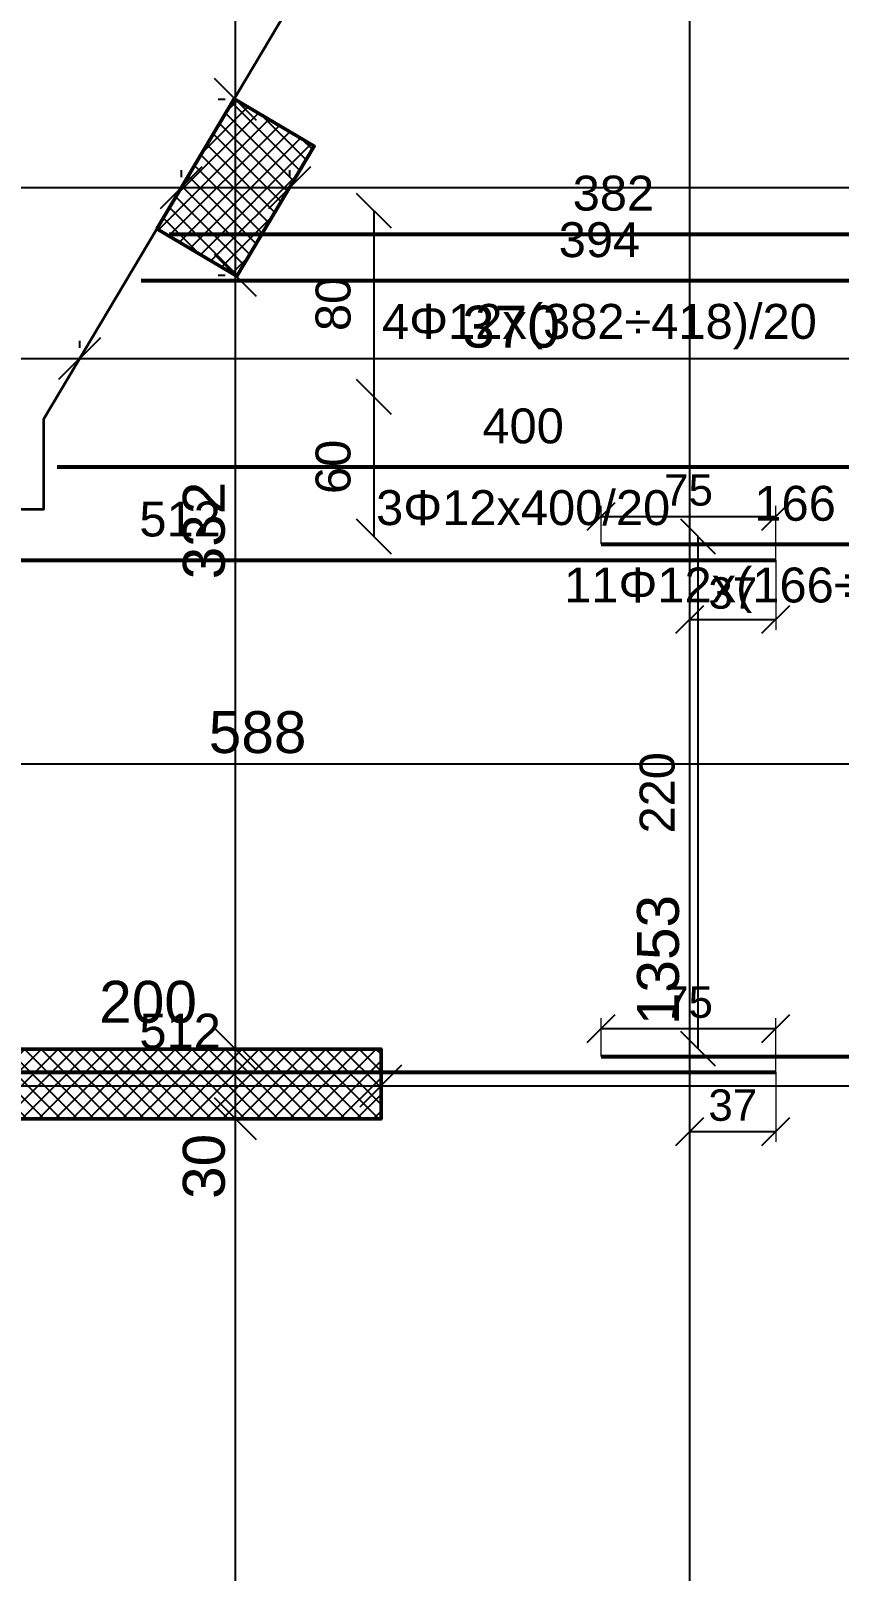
# Model space of a CAD drawing. Header units: millimetres. Extents: x -231 to 4719, y -2977 to 4533.
# Drawn here: x 197 to 544, y 408 to 1070 of the extents above; entities that cross this region are included whole.
import ezdxf
from ezdxf.enums import TextEntityAlignment as Align

# ---------------------------------------------------------------- set-up
doc = ezdxf.new("R2010")
doc.units = ezdxf.units.MM
for name, color, linetype, lineweight in [('COLUMN', 4, 'Continuous', 50), ('SLAB', 3, 'Continuous', 35), ('WALL', 1, 'Continuous', 50)]:
    doc.layers.add(name, color=color, linetype=linetype, lineweight=lineweight)
for name, color, linetype in [('FW_AXIS', 7, 'Continuous'), ('FW_COLUMN_HATCH', 8, 'Continuous'), ('FW_DIM', 7, 'Continuous'), ('FW_WALL_HATCH', 8, 'Continuous'), ('REB_BOT_MESH_X', 5, 'Continuous'), ('REB_BOT_MESH_X_AXDIM', 5, 'Continuous'), ('REB_BOT_MESH_X_LAP', 5, 'Continuous'), ('REB_BOT_MESH_X_RANGE', 5, 'Continuous'), ('REB_BOT_MESH_X_TEXT', 5, 'Continuous')]:
    doc.layers.add(name, color=color, linetype=linetype)
doc.styles.add('REBAR_TXT', font='arial.ttf')
doc.styles.get("Standard").update_dxf_attribs({"font": 'arial.ttf'})
doc.dimstyles.new('FW_DIM', dxfattribs={"dimtxt": 18, "dimasz": 9, "dimexe": 7.5, "dimexo": 4.5, "dimgap": 4.5, "dimtad": 1, "dimdec": 0, "dimtxsty": 'Standard', "dimtsz": 9, "dimcen": 2.5, "dimdle": 7.5, "dimclrd": 256, "dimclre": 256, "dimclrt": 7, "dimazin": 3, "dimtfac": 1, "dimtmove": 2, "dimatfit": 3})
doc.dimstyles.new('REBAR LAP', dxfattribs={"dimtxt": 13.5, "dimasz": 2.5, "dimexe": 4.5, "dimexo": 0, "dimgap": 4.5, "dimtad": 1, "dimdec": 0, "dimtxsty": 'Standard', "dimtsz": 6, "dimcen": 2.5, "dimclrd": 6, "dimclre": 6, "dimclrt": 7, "dimazin": 3, "dimtfac": 1, "dimtmove": 2, "dimatfit": 3, "dimlwd": 25, "dimlwe": 18})
doc.dimstyles.new('REBAR M-200', dxfattribs={"dimtxt": 15, "dimasz": 15, "dimexe": 25, "dimexo": 12.5, "dimgap": 10, "dimtad": 1, "dimdec": 0, "dimtxsty": 'Standard', "dimblk": 'NONE', "dimcen": 50, "dimse1": 1, "dimse2": 1, "dimclrd": 6, "dimclre": 6, "dimclrt": 7, "dimazin": 3, "dimtfac": 1, "dimtmove": 2, "dimatfit": 3, "dimldrblk": 'NONE', "dimlwd": 53})
doc.dimstyles.new('REBAR RANGE', dxfattribs={"dimtxt": 15, "dimasz": 2.5, "dimexe": 0, "dimexo": 0, "dimgap": 10, "dimtad": 1, "dimdec": 0, "dimtxsty": 'Standard', "dimtsz": 7.5, "dimcen": 2.5, "dimse1": 1, "dimse2": 1, "dimclrd": 6, "dimclre": 6, "dimclrt": 7, "dimazin": 3, "dimtfac": 1, "dimtmove": 2, "dimatfit": 3, "dimlwd": 25})

# ---------------------------------------------------------------- blocks, each defined once
blk = doc.blocks.new('*D197')
at = {"color": 6, "lineweight": 53}
blk.add_line((5, 842.39), (516.5, 842.39), dxfattribs=at)
at = {"layer": 'Defpoints'}
for p in [(5, 842.39), (5, 842.39), (516.5, 842.39)]:
    blk.add_point(p, dxfattribs=at)
at = {"layer": 'REB_BOT_MESH_X', "color": 7, "insert": (260.75, 859.89), "char_height": 15, "attachment_point": 5}
blk.add_mtext('512', dxfattribs=at)
blk = doc.blocks.new('_NONE')
blk = doc.blocks.new('*D198')
at = {"color": 6, "lineweight": 53}
blk.add_line((441.5, 849.14), (608, 849.14), dxfattribs=at)
at = {"layer": 'Defpoints'}
for p in [(441.5, 849.14), (441.5, 849.14), (608, 849.14)]:
    blk.add_point(p, dxfattribs=at)
at = {"layer": 'REB_BOT_MESH_X', "color": 7, "insert": (524.75, 866.64), "char_height": 15, "attachment_point": 5}
blk.add_mtext('166', dxfattribs=at)
blk = doc.blocks.new('_OBLIQUE')
at = {"color": 0, "linetype": 'BYBLOCK'}
blk.add_line((-0.5, -0.5), (0.5, 0.5), dxfattribs=at)
blk = doc.blocks.new('*D199')
at = {"color": 6, "lineweight": 18}
for p, q in [((441.5, 849.14), (441.5, 865.64)), ((516.5, 842.39), (516.5, 865.64))]:
    blk.add_line(p, q, dxfattribs=at)
at = {"color": 6, "lineweight": 25}
blk.add_line((441.5, 861.14), (516.5, 861.14), dxfattribs=at)
at = {"layer": 'Defpoints'}
for p in [(441.5, 861.14), (441.5, 849.14), (516.5, 842.39)]:
    blk.add_point(p, dxfattribs=at)
at = {"layer": 'REB_BOT_MESH_X_LAP', "color": 6, "xscale": 12, "yscale": 12}
for p in [(441.5, 861.14), (516.5, 861.14)]:
    blk.add_blockref('_OBLIQUE', p, dxfattribs=at)
at = {"layer": 'REB_BOT_MESH_X_LAP', "color": 7, "insert": (479, 872.39), "char_height": 13.5, "attachment_point": 5}
blk.add_mtext('75', dxfattribs=at)
blk = doc.blocks.new('*D200')
at = {"color": 6, "lineweight": 18}
for p, q in [((479.51, 842.39), (479.51, 812.39)), ((516.5, 842.39), (516.5, 812.39))]:
    blk.add_line(p, q, dxfattribs=at)
at = {"color": 6, "lineweight": 25}
blk.add_line((479.51, 816.89), (516.5, 816.89), dxfattribs=at)
at = {"layer": 'Defpoints'}
for p in [(479.51, 842.39), (516.5, 842.39), (479.51, 816.89)]:
    blk.add_point(p, dxfattribs=at)
at = {"layer": 'REB_BOT_MESH_X_AXDIM', "color": 6, "xscale": 12, "yscale": 12}
for p in [(479.51, 816.89), (516.5, 816.89)]:
    blk.add_blockref('_OBLIQUE', p, dxfattribs=at)
at = {"layer": 'REB_BOT_MESH_X_AXDIM', "color": 7, "insert": (498, 828.14), "char_height": 13.5, "attachment_point": 5}
blk.add_mtext('37', dxfattribs=at)
blk = doc.blocks.new('*D219')
at = {"color": 6, "lineweight": 53}
blk.add_line((5, 622.39), (516.5, 622.39), dxfattribs=at)
at = {"layer": 'Defpoints'}
for p in [(5, 622.39), (5, 622.39), (516.5, 622.39)]:
    blk.add_point(p, dxfattribs=at)
at = {"layer": 'REB_BOT_MESH_X', "color": 7, "insert": (260.75, 639.89), "char_height": 15, "attachment_point": 5}
blk.add_mtext('512', dxfattribs=at)
blk = doc.blocks.new('*D220')
at = {"color": 6, "lineweight": 53}
blk.add_line((441.5, 629.14), (865.5, 629.14), dxfattribs=at)
at = {"layer": 'Defpoints'}
for p in [(441.5, 629.14), (441.5, 629.14), (865.5, 629.14)]:
    blk.add_point(p, dxfattribs=at)
at = {"layer": 'REB_BOT_MESH_X', "color": 7, "insert": (653.5, 646.64), "char_height": 15, "attachment_point": 5}
blk.add_mtext('424', dxfattribs=at)
blk = doc.blocks.new('*D222')
at = {"color": 6, "lineweight": 18}
for p, q in [((441.5, 629.14), (441.5, 645.64)), ((516.5, 622.39), (516.5, 645.64))]:
    blk.add_line(p, q, dxfattribs=at)
at = {"color": 6, "lineweight": 25}
blk.add_line((441.5, 641.14), (516.5, 641.14), dxfattribs=at)
at = {"layer": 'Defpoints'}
for p in [(441.5, 641.14), (441.5, 629.14), (516.5, 622.39)]:
    blk.add_point(p, dxfattribs=at)
at = {"layer": 'REB_BOT_MESH_X_LAP', "color": 6, "xscale": 12, "yscale": 12}
for p in [(441.5, 641.14), (516.5, 641.14)]:
    blk.add_blockref('_OBLIQUE', p, dxfattribs=at)
at = {"layer": 'REB_BOT_MESH_X_LAP', "color": 7, "insert": (479, 652.39), "char_height": 13.5, "attachment_point": 5}
blk.add_mtext('75', dxfattribs=at)
blk = doc.blocks.new('*D223')
at = {"color": 6, "lineweight": 18}
for p, q in [((479.51, 622.39), (479.51, 592.39)), ((516.5, 622.39), (516.5, 592.39))]:
    blk.add_line(p, q, dxfattribs=at)
at = {"color": 6, "lineweight": 25}
blk.add_line((479.51, 596.89), (516.5, 596.89), dxfattribs=at)
at = {"layer": 'Defpoints'}
for p in [(479.51, 622.39), (516.5, 622.39), (479.51, 596.89)]:
    blk.add_point(p, dxfattribs=at)
at = {"layer": 'REB_BOT_MESH_X_AXDIM', "color": 6, "xscale": 12, "yscale": 12}
for p in [(479.51, 596.89), (516.5, 596.89)]:
    blk.add_blockref('_OBLIQUE', p, dxfattribs=at)
at = {"layer": 'REB_BOT_MESH_X_AXDIM', "color": 7, "insert": (498, 608.14), "char_height": 13.5, "attachment_point": 5}
blk.add_mtext('37', dxfattribs=at)
blk = doc.blocks.new('*D226')
at = {"color": 6, "lineweight": 53}
blk.add_line((244, 962.39), (637.5, 962.39), dxfattribs=at)
at = {"layer": 'Defpoints'}
for p in [(244, 962.39), (244, 962.39), (637.5, 962.39)]:
    blk.add_point(p, dxfattribs=at)
at = {"layer": 'REB_BOT_MESH_X', "color": 7, "insert": (440.75, 979.89), "char_height": 15, "attachment_point": 5}
blk.add_mtext('394', dxfattribs=at)
blk = doc.blocks.new('*D244')
at = {"color": 6, "lineweight": 53}
blk.add_line((256, 982.39), (637.5, 982.39), dxfattribs=at)
at = {"layer": 'Defpoints'}
for p in [(256, 982.39), (256, 982.39), (637.5, 982.39)]:
    blk.add_point(p, dxfattribs=at)
at = {"layer": 'REB_BOT_MESH_X', "color": 7, "insert": (446.75, 999.89), "char_height": 15, "attachment_point": 5}
blk.add_mtext('382', dxfattribs=at)
blk = doc.blocks.new('*D258')
at = {"color": 6, "lineweight": 25}
blk.add_line((483.12, 632.39), (483.12, 852.39), dxfattribs=at)
at = {"layer": 'Defpoints'}
for p in [(483.12, 852.39), (483.12, 632.39), (483.12, 632.39)]:
    blk.add_point(p, dxfattribs=at)
at = {"layer": 'REB_BOT_MESH_X_RANGE', "color": 6, "xscale": 15, "yscale": 15, "rotation": 90}
for p in [(483.12, 852.39), (483.12, 632.39)]:
    blk.add_blockref('_OBLIQUE', p, dxfattribs=at)
at = {"layer": 'REB_BOT_MESH_X_RANGE', "color": 7, "insert": (465.62, 742.39), "char_height": 15, "attachment_point": 5, "rotation": 90}
blk.add_mtext('220', dxfattribs=at)
blk = doc.blocks.new('*D265')
at = {"color": 6, "lineweight": 25}
blk.add_line((344, 912.39), (344, 992.39), dxfattribs=at)
at = {"layer": 'Defpoints'}
for p in [(344, 992.39), (344, 912.39), (344, 912.39)]:
    blk.add_point(p, dxfattribs=at)
at = {"layer": 'REB_BOT_MESH_X_RANGE', "color": 6, "xscale": 15, "yscale": 15, "rotation": 90}
for p in [(344, 992.39), (344, 912.39)]:
    blk.add_blockref('_OBLIQUE', p, dxfattribs=at)
at = {"layer": 'REB_BOT_MESH_X_RANGE', "color": 7, "insert": (326.5, 952.39), "char_height": 15, "attachment_point": 5, "rotation": 90}
blk.add_mtext('80', dxfattribs=at)
blk = doc.blocks.new('*D269')
at = {"color": 6, "lineweight": 25}
blk.add_line((344, 852.39), (344, 912.39), dxfattribs=at)
at = {"layer": 'Defpoints'}
for p in [(344, 912.39), (344, 852.39), (344, 852.39)]:
    blk.add_point(p, dxfattribs=at)
at = {"layer": 'REB_BOT_MESH_X_RANGE', "color": 6, "xscale": 15, "yscale": 15, "rotation": 90}
for p in [(344, 912.39), (344, 852.39)]:
    blk.add_blockref('_OBLIQUE', p, dxfattribs=at)
at = {"layer": 'REB_BOT_MESH_X_RANGE', "color": 7, "insert": (326.5, 882.39), "char_height": 15, "attachment_point": 5, "rotation": 90}
blk.add_mtext('60', dxfattribs=at)
blk = doc.blocks.new('*D270')
at = {"color": 6, "lineweight": 53}
blk.add_line((208, 882.39), (608, 882.39), dxfattribs=at)
at = {"layer": 'Defpoints'}
for p in [(208, 882.39), (208, 882.39), (608, 882.39)]:
    blk.add_point(p, dxfattribs=at)
at = {"layer": 'REB_BOT_MESH_X', "color": 7, "insert": (408, 899.89), "char_height": 15, "attachment_point": 5}
blk.add_mtext('400', dxfattribs=at)
blk = doc.blocks.new('*D317')
for p, q in [((147, 620.98), (147, 623.98)), ((347, 620.98), (347, 623.98)), ((139.5, 616.48), (354.5, 616.48))]:
    blk.add_line(p, q)
at = {"layer": 'Defpoints'}
for p in [(147, 616.48), (147, 616.48), (347, 616.48)]:
    blk.add_point(p, dxfattribs=at)
at = {"layer": 'FW_DIM', "xscale": 18, "yscale": 18}
for p in [(147, 616.48), (347, 616.48)]:
    blk.add_blockref('_OBLIQUE', p, dxfattribs=at)
at = {"layer": 'FW_DIM', "color": 7, "insert": (247, 652.48), "char_height": 18, "attachment_point": 5}
blk.add_mtext('200', dxfattribs=at)
blk = doc.blocks.new('*D318')
for p, q in [((347, 620.98), (347, 623.98)), ((798.2, 620.98), (798.2, 623.98)), ((339.5, 616.48), (805.7, 616.48))]:
    blk.add_line(p, q)
at = {"layer": 'Defpoints'}
for p in [(347, 616.48), (347, 616.48), (798.2, 616.48)]:
    blk.add_point(p, dxfattribs=at)
at = {"layer": 'FW_DIM', "xscale": 18, "yscale": 18}
for p in [(347, 616.48), (798.2, 616.48)]:
    blk.add_blockref('_OBLIQUE', p, dxfattribs=at)
at = {"layer": 'FW_DIM', "color": 7, "insert": (572.6, 629.98), "char_height": 18, "attachment_point": 5}
blk.add_mtext('451', dxfattribs=at)
blk = doc.blocks.new('*D324')
for p, q in [((0, 759.33), (0, 762.33)), ((588.01, 759.33), (588.01, 762.33)), ((-7.5, 754.83), (595.51, 754.83))]:
    blk.add_line(p, q)
at = {"layer": 'Defpoints'}
for p in [(0, 754.83), (0, 754.83), (588.01, 754.83)]:
    blk.add_point(p, dxfattribs=at)
at = {"layer": 'FW_DIM', "xscale": 18, "yscale": 18}
for p in [(0, 754.83), (588.01, 754.83)]:
    blk.add_blockref('_OBLIQUE', p, dxfattribs=at)
at = {"layer": 'FW_DIM', "color": 7, "insert": (294.01, 768.33), "char_height": 18, "attachment_point": 5}
blk.add_mtext('588', dxfattribs=at)
blk = doc.blocks.new('*D328')
for p, q in [((217.67, 933.51), (217.67, 936.51)), ((588.01, 933.51), (588.01, 936.51)), ((210.17, 929.01), (595.51, 929.01))]:
    blk.add_line(p, q)
at = {"layer": 'Defpoints'}
for p in [(217.67, 929.01), (217.67, 929.01), (588.01, 929.01)]:
    blk.add_point(p, dxfattribs=at)
at = {"layer": 'FW_DIM', "xscale": 18, "yscale": 18}
for p in [(217.67, 929.01), (588.01, 929.01)]:
    blk.add_blockref('_OBLIQUE', p, dxfattribs=at)
at = {"layer": 'FW_DIM', "color": 7, "insert": (402.84, 942.51), "char_height": 18, "attachment_point": 5}
blk.add_mtext('370', dxfattribs=at)
blk = doc.blocks.new('*D334')
for p, q in [((261.29, 1006.9), (261.29, 1009.9)), ((307.81, 1006.9), (307.81, 1009.9)), ((253.79, 1002.4), (315.31, 1002.4))]:
    blk.add_line(p, q)
at = {"layer": 'Defpoints'}
for p in [(261.29, 1002.4), (261.29, 1002.4), (307.81, 1002.4)]:
    blk.add_point(p, dxfattribs=at)
at = {"layer": 'FW_DIM', "xscale": 18, "yscale": 18}
for p in [(261.29, 1002.4), (307.81, 1002.4)]:
    blk.add_blockref('_OBLIQUE', p, dxfattribs=at)
blk = doc.blocks.new('*D335')
for p, q in [((307.81, 1006.9), (307.81, 1009.9)), ((1568.99, 1006.9), (1568.99, 1009.9)), ((300.31, 1002.4), (1576.49, 1002.4))]:
    blk.add_line(p, q)
at = {"layer": 'Defpoints'}
for p in [(307.81, 1002.4), (307.81, 1002.4), (1568.99, 1002.4)]:
    blk.add_point(p, dxfattribs=at)
at = {"layer": 'FW_DIM', "xscale": 18, "yscale": 18}
for p in [(307.81, 1002.4), (1568.99, 1002.4)]:
    blk.add_blockref('_OBLIQUE', p, dxfattribs=at)
at = {"layer": 'FW_DIM', "color": 7, "insert": (938.4, 1015.9), "char_height": 18, "attachment_point": 5}
blk.add_mtext('1261', dxfattribs=at)
blk = doc.blocks.new('*D348')
for p, q in [((284.56, -10.06), (284.56, 609.8)), ((280.06, 602.3), (277.06, 602.3)), ((280.06, -2.56), (277.06, -2.56))]:
    blk.add_line(p, q)
at = {"layer": 'Defpoints'}
for p in [(284.56, 602.3), (284.56, -2.56), (284.56, -2.56)]:
    blk.add_point(p, dxfattribs=at)
at = {"layer": 'FW_DIM', "xscale": 18, "yscale": 18, "rotation": 90}
for p in [(284.56, 602.3), (284.56, -2.56)]:
    blk.add_blockref('_OBLIQUE', p, dxfattribs=at)
at = {"layer": 'FW_DIM', "color": 7, "insert": (271.06, 299.87), "char_height": 18, "attachment_point": 5, "rotation": 90}
blk.add_mtext('605', dxfattribs=at)
blk = doc.blocks.new('*D349')
for p, q in [((284.56, 594.8), (284.56, 639.8)), ((280.06, 632.3), (277.06, 632.3)), ((280.06, 602.3), (277.06, 602.3))]:
    blk.add_line(p, q)
at = {"layer": 'Defpoints'}
for p in [(284.56, 632.3), (284.56, 602.3), (284.56, 602.3)]:
    blk.add_point(p, dxfattribs=at)
at = {"layer": 'FW_DIM', "xscale": 18, "yscale": 18, "rotation": 90}
for p in [(284.56, 632.3), (284.56, 602.3)]:
    blk.add_blockref('_OBLIQUE', p, dxfattribs=at)
at = {"layer": 'FW_DIM', "color": 7, "insert": (271.06, 581.9), "char_height": 18, "attachment_point": 5, "rotation": 90}
blk.add_mtext('30', dxfattribs=at)
blk = doc.blocks.new('*D350')
for p, q in [((284.56, 624.8), (284.56, 972.11)), ((280.06, 964.61), (277.06, 964.61)), ((280.06, 632.3), (277.06, 632.3))]:
    blk.add_line(p, q)
at = {"layer": 'Defpoints'}
for p in [(284.56, 964.61), (284.56, 632.3), (284.56, 632.3)]:
    blk.add_point(p, dxfattribs=at)
at = {"layer": 'FW_DIM', "xscale": 18, "yscale": 18, "rotation": 90}
for p in [(284.56, 964.61), (284.56, 632.3)]:
    blk.add_blockref('_OBLIQUE', p, dxfattribs=at)
at = {"layer": 'FW_DIM', "color": 7, "insert": (271.06, 855.08), "char_height": 18, "attachment_point": 5, "rotation": 90}
blk.add_mtext('332', dxfattribs=at)
blk = doc.blocks.new('*D351')
for p, q in [((284.56, 957.11), (284.56, 1047.7)), ((280.06, 1040.2), (277.06, 1040.2)), ((280.06, 964.61), (277.06, 964.61))]:
    blk.add_line(p, q)
at = {"layer": 'Defpoints'}
for p in [(284.56, 1040.2), (284.56, 964.61), (284.56, 964.61)]:
    blk.add_point(p, dxfattribs=at)
at = {"layer": 'FW_DIM', "xscale": 18, "yscale": 18, "rotation": 90}
for p in [(284.56, 1040.2), (284.56, 964.61)]:
    blk.add_blockref('_OBLIQUE', p, dxfattribs=at)
blk = doc.blocks.new('*D353')
for p, q in [((479.51, -13.69), (479.51, 1354.79)), ((475.01, 1347.29), (472.01, 1347.29)), ((475.01, -6.19), (472.01, -6.19))]:
    blk.add_line(p, q)
at = {"layer": 'Defpoints'}
for p in [(479.51, 1347.29), (479.51, -6.19), (479.51, -6.19)]:
    blk.add_point(p, dxfattribs=at)
at = {"layer": 'FW_DIM', "xscale": 18, "yscale": 18, "rotation": 90}
for p in [(479.51, 1347.29), (479.51, -6.19)]:
    blk.add_blockref('_OBLIQUE', p, dxfattribs=at)
at = {"layer": 'FW_DIM', "color": 7, "insert": (466.01, 670.55), "char_height": 18, "attachment_point": 5, "rotation": 90}
blk.add_mtext('1353', dxfattribs=at)

msp = doc.modelspace()

# ---------------------------------------------------------------- hatches: boundary and pattern name
at = {"layer": 'FW_COLUMN_HATCH'}
h = msp.add_hatch(dxfattribs=at)
h.set_pattern_fill('ANSI37', scale=1.6)
h.paths.add_polyline_path([(250.77, 984.67), (283.96, 1040.55), (318.34, 1020.14), (285.15, 964.26), (250.77, 984.67)])
at = {"layer": 'FW_WALL_HATCH'}
h = msp.add_hatch(dxfattribs=at)
h.set_pattern_fill('ANSI37', scale=1.6)
h.paths.add_polyline_path([(147, 602.3), (147, 632.3), (347, 632.3), (347, 602.3), (147, 602.3)])

# ---------------------------------------------------------------- linework, layer by layer
at = {"layer": 'COLUMN'}
msp.add_lwpolyline([(250.77, 984.68), (285.15, 964.26), (318.34, 1020.14), (283.96, 1040.55), (250.77, 984.67)], dxfattribs=at)
at = {"layer": 'FW_AXIS', "color": 8}
for p, q in [((284.56, -22.7), (284.56, 1567.29)), ((479.51, -22.7), (479.51, 1567.29)), ((0, 1002.4), (1569.04, 1002.4)), ((0, 929.01), (1569.04, 929.01)), ((0, 754.83), (1569.04, 754.83)), ((0, 616.48), (1569.04, 616.48))]:
    msp.add_line(p, q, dxfattribs=at)
at = {"layer": 'SLAB'}
msp.add_lwpolyline([(466.99, 1567.29), (1367, 1567.16), (1366.99, 1469.29), (1568.99, 1469.29), (1568.99, 965.31), (1367, 965.31), (1367, 579.33), (1569.04, 579.33), (1569.04, 75.3), (1367, 75.3), (1367, -22.7), (147, 0), (147, 97.95), (0, 97.95), (0, 864.29), (202.2, 864.29), (202.2, 902.97), (354.91, 1159.94), (265.01, 1159.94), (265.01, 1469.19), (466.99, 1469.19), (466.99, 1567.29)], dxfattribs=at)
at = {"layer": 'WALL'}
msp.add_lwpolyline([(147, 632.3), (347, 632.3), (347, 602.3), (147, 602.3)], close=True, dxfattribs=at)

# ---------------------------------------------------------------- texts
at = {"layer": 'REB_BOT_MESH_X_TEXT', "color": 7, "style": 'REBAR_TXT'}
for s, p in [('4Φ12x(382÷418)/20', (440.75, 952.39)), ('3Φ12x400/20', (408, 872.39)), ('11Φ12x(166÷552)/20', (524.75, 839.14))]:
    msp.add_text(s, height=15, dxfattribs=at).set_placement(p, align=Align.TOP_CENTER)

# ---------------------------------------------------------------- dimensions: what is measured, and where the dimension line sits
at = {"layer": 'FW_DIM'}
for base, p1, p2, text, picture, middle in [((479.51, -6.19), (479.51, -6.19), (479.51, 1347.29), '1353', '*D353', (466.01, 670.55)), ((284.56, 964.61), (284.56, 964.61), (284.56, 1040.2), ' ', '*D351', (284.56, 1002.4)), ((284.56, 632.3), (284.56, 632.3), (284.56, 964.61), '332', '*D350', (271.06, 855.08)), ((284.56, 602.3), (284.56, 602.3), (284.56, 632.3), '30', '*D349', (271.06, 581.9)), ((284.56, -2.56), (284.56, -2.56), (284.56, 602.3), '605', '*D348', (271.06, 299.87))]:
    dim = msp.add_linear_dim(base=base, p1=p1, p2=p2, angle=90, text=text, dimstyle='FW_DIM', override={"dimtmove": 2}, dxfattribs=at)
    dim.commit()
    dim.dimension.update_dxf_attribs({"geometry": picture, "text_midpoint": middle, "dimtype": 160})
for base, p1, p2, text, picture, middle in [((307.81, 1002.4), (307.81, 1002.4), (1568.99, 1002.4), '1261', '*D335', (938.4, 1015.9)), ((261.29, 1002.4), (261.29, 1002.4), (307.81, 1002.4), ' ', '*D334', (284.55, 1002.4)), ((217.67, 929.01), (217.67, 929.01), (588.01, 929.01), '370', '*D328', (402.84, 942.51)), ((0, 754.83), (0, 754.83), (588.01, 754.83), '588', '*D324', (294.01, 768.33)), ((147, 616.48), (147, 616.48), (347, 616.48), '200', '*D317', (247, 652.48)), ((347, 616.48), (347, 616.48), (798.2, 616.48), '451', '*D318', (572.6, 629.98))]:
    dim = msp.add_linear_dim(base=base, p1=p1, p2=p2, text=text, dimstyle='FW_DIM', override={"dimtmove": 2}, dxfattribs=at)
    dim.commit()
    dim.dimension.update_dxf_attribs({"geometry": picture, "text_midpoint": middle, "dimtype": 160})
at = {"layer": 'REB_BOT_MESH_X'}
for base, p1, p2, picture, middle in [((256, 982.39254739), (256, 982.39254739), (637.5, 982.39254739), '*D244', (446.75, 999.89254739)), ((244, 962.39254739), (244, 962.39254739), (637.5, 962.39254739), '*D226', (440.75, 979.89254739)), ((208, 882.39), (208, 882.39), (608, 882.39), '*D270', (408, 899.89)), ((441.5, 849.14254739), (441.5, 849.14254739), (608, 849.14254739), '*D198', (524.75, 866.64254739)), ((5, 842.39254739), (5, 842.39254739), (516.5, 842.39254739), '*D197', (260.75, 859.89254739)), ((441.5, 629.14), (441.5, 629.14), (865.5, 629.14), '*D220', (653.5, 646.64)), ((5, 622.39254739), (5, 622.39254739), (516.5, 622.39254739), '*D219', (260.75, 639.89254739))]:
    dim = msp.add_linear_dim(base=base, p1=p1, p2=p2, dimstyle='REBAR M-200', dxfattribs=at)
    dim.commit()
    dim.dimension.update_dxf_attribs({"geometry": picture, "text_midpoint": middle})
at = {"layer": 'REB_BOT_MESH_X_AXDIM'}
for base, p1, p2, picture, middle in [((479.51, 816.89), (479.51, 842.39), (516.5, 842.39), '*D200', (498, 828.14)), ((479.51, 596.89), (479.51, 622.39), (516.5, 622.39), '*D223', (498, 608.14))]:
    dim = msp.add_linear_dim(base=base, p1=p1, p2=p2, dimstyle='REBAR LAP', dxfattribs=at)
    dim.commit()
    dim.dimension.update_dxf_attribs({"geometry": picture, "text_midpoint": middle})
at = {"layer": 'REB_BOT_MESH_X_LAP'}
for base, p1, p2, picture, middle in [((441.5, 861.14), (441.5, 849.14), (516.5, 842.39), '*D199', (479, 872.39)), ((441.5, 641.14), (441.5, 629.14), (516.5, 622.39), '*D222', (479, 652.39))]:
    dim = msp.add_linear_dim(base=base, p1=p1, p2=p2, dimstyle='REBAR LAP', dxfattribs=at)
    dim.commit()
    dim.dimension.update_dxf_attribs({"geometry": picture, "text_midpoint": middle})
at = {"layer": 'REB_BOT_MESH_X_RANGE'}
for base, p1, p2, picture, middle in [((344, 912.39), (344, 912.39), (344, 992.39), '*D265', (326.5, 952.39)), ((344, 852.39), (344, 852.39), (344, 912.39), '*D269', (326.5, 882.39)), ((483.12, 632.39), (483.12, 632.39), (483.12, 852.39), '*D258', (465.62, 742.39))]:
    dim = msp.add_linear_dim(base=base, p1=p1, p2=p2, angle=90, dimstyle='REBAR RANGE', dxfattribs=at)
    dim.commit()
    dim.dimension.update_dxf_attribs({"geometry": picture, "text_midpoint": middle})

doc.saveas('drawing.dxf')
